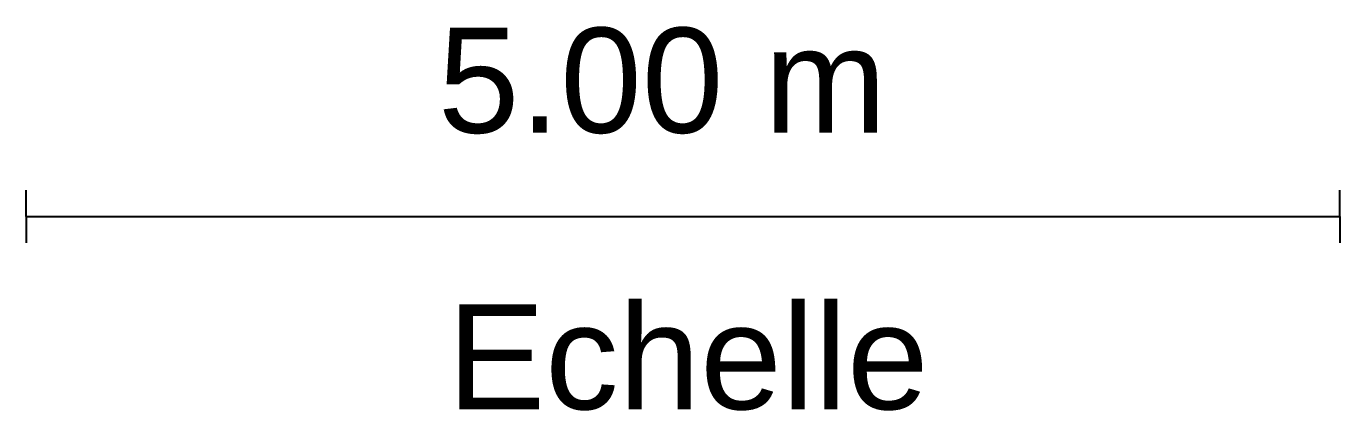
# Model space of a CAD drawing. Header units: millimetres. Extents: x 3.3 to 31.3, y 2.1 to 31.8.
# Drawn here: x 4.38 to 9.38, y 19.45 to 20.91 of the extents above; entities that cross this region are included whole.
import ezdxf

# ---------------------------------------------------------------- set-up
doc = ezdxf.new("R2010")
doc.units = ezdxf.units.MM
doc.layers.add('Texte', color=7, linetype='Continuous')
doc.styles.get("Standard").update_dxf_attribs({"font": 'arial.ttf'})

msp = doc.modelspace()

# ---------------------------------------------------------------- linework, layer by layer
at = {"transparency": 33554636}
for p, q in [((4.3821, 20.1895), (4.3821, 20.2895)), ((9.3821, 20.1895), (9.3821, 20.2895)), ((4.3821, 20.1895), (9.3821, 20.1895)), ((4.3821, 20.1895), (4.3821, 20.0895)), ((9.3821, 20.1895), (9.3821, 20.0895))]:
    msp.add_line(p, q, dxfattribs=at)

# ---------------------------------------------------------------- texts
at = {"layer": 'Texte', "transparency": 33554636, "char_height": 0.4, "attachment_point": 1}
for s, insert in [('5.00 m', (5.9487, 20.9086)), ('Echelle', (5.9847, 19.8551))]:
    msp.add_mtext_dynamic_manual_height_columns(s, width=2.510123, gutter_width=12.5, heights=[0.5298], dxfattribs=dict(at, insert=insert))

doc.saveas('drawing.dxf')
